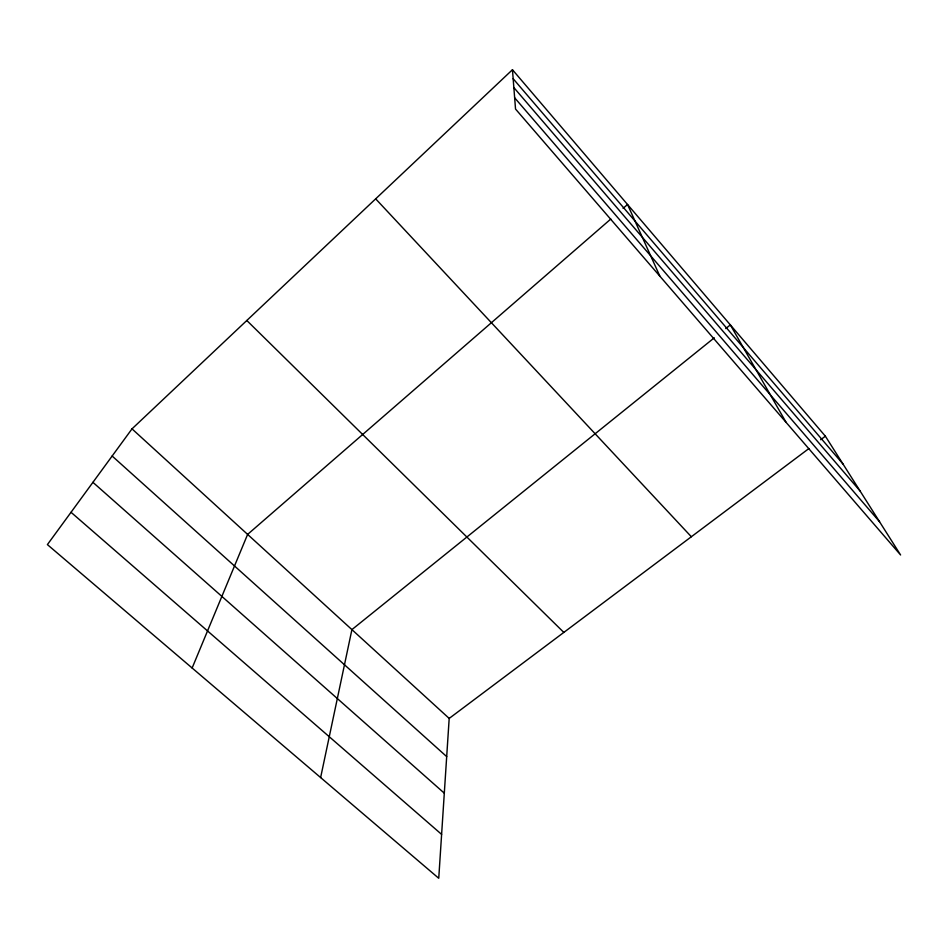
<?xml version="1.0" encoding="UTF-8"?>
<svg xmlns="http://www.w3.org/2000/svg" width="948" height="948" viewBox="0 0 948 948"><rect width="100%" height="100%" fill="white"/><g stroke="black" fill="none" stroke-linecap="round" stroke-linejoin="round"><path stroke-width="1.42" d="M808.917 448.546L449.186 718.418L438.746 878.275L47.4 544.602L132.009 428.863L512.453 69.725L825.376 436.199L900.6 554.983L515.534 109.044L512.453 69.725M320.625 777.561L351.909 629.614L714.294 337.808M192.136 668.008L247.618 534.399L610.796 219.035M623.073 208.37L627.54 204.495L659.879 276.212M725.753 328.577L730.339 324.891L786.117 422.393M820.672 439.73L825.376 436.199M71.029 512.287L441.614 834.382M92.928 482.331L444.304 793.18M112.148 456.035L446.698 756.611M132.009 428.863L449.186 718.418M246.812 320.495L563.823 632.423M375.669 198.843L691.341 536.746M514.657 97.798L879.566 521.755M513.852 87.572L860.085 490.993M513.164 78.72L843.009 464.034"/></g></svg>
